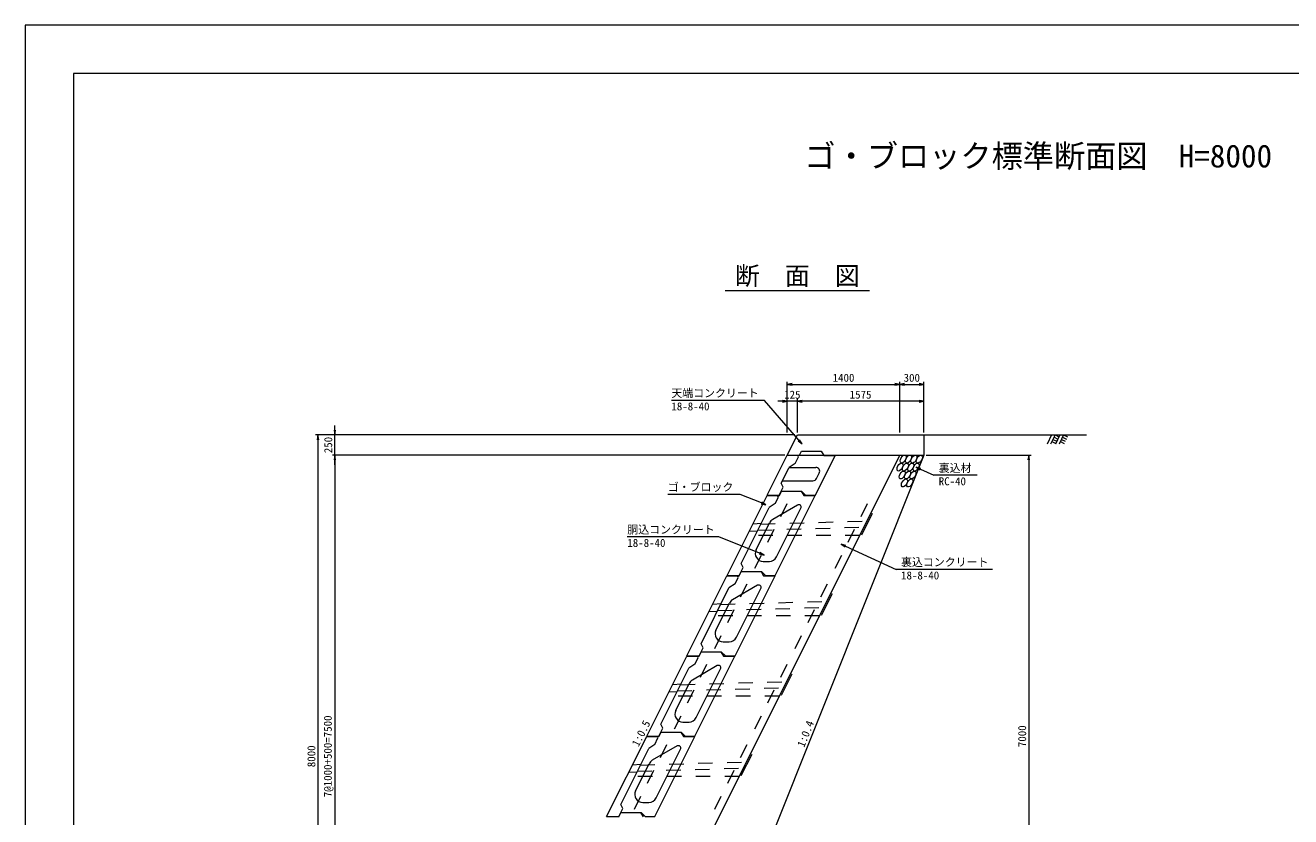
# Model space of a CAD drawing. Units: millimetres at full size, sheet at 1:30. Extents: x 0 to 25230, y 0 to 17820.
# Drawn here: x 0 to 15759, y 7968 to 17820 of the extents above; entities that cross this region are included whole.
import ezdxf
from ezdxf.enums import TextEntityAlignment as Align

# ---------------------------------------------------------------- set-up
doc = ezdxf.new("R2010")
doc.units = ezdxf.units.MM
doc.header["$LTSCALE"] = 30
doc.linetypes.add('DASHED_SPACED', pattern=[12, 6, -6])
for name, color, linetype, lineweight in [('D-STR-DIM', 7, 'Continuous', 13), ('D-STR-STRn', 1, 'Continuous', 13), ('D-STR-TXT', 7, 'Continuous', 13), ('D-TTL', 2, 'Continuous', 13), ('D-TTL-TXT', 7, 'Continuous', 13)]:
    doc.layers.add(name, color=color, linetype=linetype, lineweight=lineweight)
doc.styles.add('ＭＳ ゴシック', font='')
doc.styles.get('ＭＳ ゴシック').set_extended_font_data('MS Gothic')

# ---------------------------------------------------------------- blocks, each defined once
blk = doc.blocks.new('open_arrow')
at = {"color": 0, "linetype": 'Continuous', "lineweight": -2}
blk.add_lwpolyline([(7.5, 1.25), (0, 0), (7.5, -1.25)], dxfattribs=at)

msp = doc.modelspace()

# ---------------------------------------------------------------- linework, layer by layer
at = {"layer": 'D-STR-DIM'}
for p, q in [((9490, 12750), (9490, 13380)), ((9490, 13350), (10890, 13350)), ((10890, 12750), (10890, 13380)), ((10890, 12750), (10890, 13380)), ((10890, 13350), (11190, 13350)), ((11190, 12750), (11190, 13380)), ((9735, 13140), (9370, 13140)), ((9490, 12750), (9490, 13170)), ((9615, 12750), (9615, 13170)), ((9615, 12750), (9615, 13170)), ((11190, 13140), (9615, 13140)), ((11190, 12750), (11190, 13170)), ((3855, 12350), (3855, 12840)), ((9585, 12720), (3615, 12720)), ((3645, 12720), (3645, 4720)), ((9585, 12720), (3825, 12720)), ((9460, 12470), (3825, 12470)), ((9460, 12470), (3825, 12470)), ((3855, 12470), (3855, 4970)), ((11220, 12470), (12526.79, 12470)), ((12496.79, 12470), (12496.79, 5470))]:
    msp.add_line(p, q, dxfattribs=at)
at = {"layer": 'D-STR-STRn'}
for p, q in [((9488.5, 12467), (9615, 12720)), ((9615, 12720), (13215, 12720)), ((9615, 12720), (10015, 12720)), ((11190, 12720), (11190, 12470)), ((12779.17, 12720), (12724.09, 12604.79)), ((12824.17, 12720), (12769.09, 12604.79)), ((12785.35, 12638.8), (12834.19, 12615.45)), ((12798.29, 12665.87), (12847.13, 12642.52)), ((12811.23, 12692.93), (12860.07, 12669.59)), ((12824.17, 12720), (12873.01, 12696.65)), ((12884.17, 12720), (12829.09, 12604.79)), ((12929.17, 12720), (12874.09, 12604.79)), ((12890.35, 12638.8), (12939.19, 12615.45)), ((12903.29, 12665.87), (12952.13, 12642.52)), ((12916.23, 12692.93), (12965.07, 12669.59)), ((12929.17, 12720), (12978.01, 12696.65)), ((7140, 4970), (10890, 12470)), ((11190, 12470), (8390, 5470)), ((9240, 11970), (9488.5, 12467)), ((9488.5, 12467), (9640.5, 12467)), ((9490, 12470), (10890, 12470)), ((9629, 12448), (9619.5, 12467)), ((9640.5, 12467), (9667, 12520)), ((9667, 12520), (9913, 12520)), ((9840, 11970), (10087.5, 12465)), ((9913, 12520), (9945, 12465)), ((9945, 12465), (10087.5, 12465)), ((10087.5, 12465), (10090, 12470)), ((10890, 12470), (11190, 12470)), ((9415, 12120), (9513.5, 12317)), ((9588.5, 12367), (9513.5, 12317)), ((9513.5, 12317), (9843.16, 12317)), ((9588.5, 12367), (9629, 12448)), ((9430, 12150), (9809.66, 12150)), ((9854.38, 12177.64), (9887.88, 12244.64)), ((9390, 11970), (9440, 12070)), ((9390.5, 11967), (9417, 12020)), ((9440, 12070), (9415, 12120)), ((9415, 12020), (9668, 12020)), ((9417, 12020), (9663, 12020)), ((9663, 12020), (9695, 11965)), ((9668, 12020), (9718, 11970)), ((8740, 10970), (9238.5, 11967)), ((9238.5, 11967), (9390.5, 11967)), ((9240, 11970), (9390, 11970)), ((9338.5, 11867), (9263.5, 11817)), ((9617.75, 11848.55), (9308.51, 11670.02)), ((9338.5, 11867), (9379, 11948)), ((9340, 10970), (9837.5, 11965)), ((9379, 11948), (9369.5, 11967)), ((9695, 11965), (9837.5, 11965)), ((9718, 11970), (9840, 11970)), ((8915, 11120), (9263.5, 11817)), ((9355.64, 11201.28), (9659.58, 11809.16)), ((9100.36, 11290.72), (9269.07, 11628.14)), ((8890, 10970), (8940, 11070)), ((8940, 11070), (8915, 11120)), ((9189.8, 11146), (9266.2, 11146)), ((8240, 9970), (8738.5, 10967)), ((8738.5, 10967), (8890.5, 10967)), ((8740, 10970), (8890, 10970)), ((8838.5, 10867), (8879, 10948)), ((8840, 9970), (9337.5, 10965)), ((8879, 10948), (8869.5, 10967)), ((8890.5, 10967), (8917, 11020)), ((8915, 11020), (9168, 11020)), ((8917, 11020), (9163, 11020)), ((9163, 11020), (9195, 10965)), ((9168, 11020), (9218, 10970)), ((9195, 10965), (9337.5, 10965)), ((9218, 10970), (9340, 10970)), ((8415, 10120), (8763.5, 10817)), ((8838.5, 10867), (8763.5, 10817)), ((9117.75, 10848.55), (8808.51, 10670.02)), ((8855.64, 10201.28), (9159.58, 10809.16)), ((8600.36, 10290.72), (8769.07, 10628.14)), ((8440, 10070), (8415, 10120)), ((8689.8, 10146), (8766.2, 10146)), ((7740, 8970), (8238.5, 9967)), ((8238.5, 9967), (8390.5, 9967)), ((8240, 9970), (8390, 9970)), ((8338.5, 9867), (8379, 9948)), ((8340, 8970), (8837.5, 9965)), ((8379, 9948), (8369.5, 9967)), ((8390, 9970), (8440, 10070)), ((8390.5, 9967), (8417, 10020)), ((8415, 10020), (8668, 10020)), ((8417, 10020), (8663, 10020)), ((8663, 10020), (8695, 9965)), ((8668, 10020), (8718, 9970)), ((8695, 9965), (8837.5, 9965)), ((8718, 9970), (8840, 9970)), ((7915, 9120), (8263.5, 9817)), ((8338.5, 9867), (8263.5, 9817)), ((8617.75, 9848.55), (8308.51, 9670.02)), ((8355.64, 9201.28), (8659.58, 9809.16)), ((8100.36, 9290.72), (8269.07, 9628.14)), ((8189.8, 9146), (8266.2, 9146)), ((7890, 8970), (7940, 9070)), ((7890.5, 8967), (7917, 9020)), ((7940, 9070), (7915, 9120)), ((7915, 9020), (8168, 9020)), ((7917, 9020), (8163, 9020)), ((8163, 9020), (8195, 8965)), ((8168, 9020), (8218, 8970)), ((7240, 7970), (7738.5, 8967)), ((7738.5, 8967), (7890.5, 8967)), ((7740, 8970), (7890, 8970)), ((7838.5, 8867), (7763.5, 8817)), ((8117.75, 8848.55), (7808.51, 8670.02)), ((7838.5, 8867), (7879, 8948)), ((7840, 7970), (8337.5, 8965)), ((7879, 8948), (7869.5, 8967)), ((8195, 8965), (8337.5, 8965)), ((8218, 8970), (8340, 8970)), ((7415, 8120), (7763.5, 8817)), ((7855.64, 8201.28), (8159.58, 8809.16)), ((7600.36, 8290.72), (7769.07, 8628.14)), ((7390, 7970), (7440, 8070)), ((7440, 8070), (7415, 8120)), ((7689.8, 8146), (7766.2, 8146)), ((7240, 7970), (7390, 7970)), ((7390.5, 7967), (7417, 8020)), ((7415, 8020), (7668, 8020)), ((7417, 8020), (7663, 8020)), ((7663, 8020), (7695, 7965)), ((7668, 8020), (7718, 7970)), ((7718, 7970), (7840, 7970))]:
    msp.add_line(p, q, dxfattribs=at)
at = {"layer": 'D-STR-STRn', "linetype": 'DASHED_SPACED'}
for p, q in [((9086.52, 11063.04), (9493.48, 11876.96)), ((10086.52, 11063.04), (10493.48, 11876.96)), ((9017.66, 11525.31), (9116.54, 11523.07)), ((9062.34, 11614.69), (9166.51, 11623.02)), ((10390, 11470), (8990, 11470)), ((8586.52, 10063.04), (8993.48, 10876.96)), ((9586.52, 10063.04), (9993.48, 10876.96)), ((8562.34, 10614.69), (8666.51, 10623.02)), ((9890, 10470), (8490, 10470)), ((8517.66, 10525.31), (8616.54, 10523.07)), ((8086.52, 9063.04), (8493.48, 9876.96)), ((9086.52, 9063.04), (9493.48, 9876.96)), ((8062.35, 9614.69), (8166.51, 9623.02)), ((9390, 9470), (7990, 9470)), ((8017.65, 9525.31), (8116.54, 9523.07)), ((7586.52, 8063.04), (7993.48, 8876.96)), ((8586.52, 8063.04), (8993.48, 8876.96)), ((7517.65, 8525.31), (7616.54, 8523.07)), ((7562.35, 8614.69), (7666.51, 8623.02)), ((8890, 8470), (7490, 8470))]:
    msp.add_line(p, q, dxfattribs=at)
at = {"layer": 'D-STR-STRn', "color": 2}
for p, q in [((10416.94, 11479.16), (10551.1, 11747.48)), ((9916.94, 10479.16), (10051.1, 10747.48)), ((9416.94, 9479.16), (9551.1, 9747.48)), ((8916.94, 8479.16), (9051.1, 8747.48))]:
    msp.add_line(p, q, dxfattribs=at)
at = {"layer": 'D-STR-STRn', "color": 2, "linetype": 'DASHED_SPACED'}
for p, q in [((9122.48, 11534.96), (10442.28, 11574.55)), ((9160.57, 11611.13), (10480.36, 11650.73)), ((8622.48, 10534.96), (9942.28, 10574.55)), ((8660.57, 10611.13), (9980.36, 10650.73)), ((8160.57, 9611.13), (9480.36, 9650.73)), ((8122.48, 9534.96), (9442.28, 9574.55)), ((7622.48, 8534.96), (8942.28, 8574.55)), ((7660.57, 8611.13), (8980.36, 8650.73))]:
    msp.add_line(p, q, dxfattribs=at)
at = {"layer": 'D-STR-STRn'}
for centre, radius, start, end in [((9843.16, 12267), 50, 333.43495, 90), ((9809.66, 12200), 50, 270, 333.43495), ((9632.75, 11822.57), 30, 333.43495, 120), ((9358.51, 11583.41), 100, 120, 153.43495), ((9189.8, 11246), 100, 153.43495, 270), ((9266.2, 11246), 100, 270, 333.43495), ((9132.75, 10822.57), 30, 333.43495, 120), ((8858.51, 10583.41), 100, 120, 153.43495), ((8689.8, 10246), 100, 153.43495, 270), ((8766.2, 10246), 100, 270, 333.43495), ((8632.75, 9822.57), 30, 333.43495, 120), ((8358.51, 9583.41), 100, 120, 153.43495), ((8189.8, 9246), 100, 153.43495, 270), ((8266.2, 9246), 100, 270, 333.43495), ((8132.75, 8822.57), 30, 333.43495, 120), ((7858.51, 8583.41), 100, 120, 153.43495), ((7689.8, 8246), 100, 153.43495, 270), ((7766.2, 8246), 100, 270, 333.43495)]:
    msp.add_arc(centre, radius, start, end, dxfattribs=at)
at = {"layer": 'D-STR-STRn', "color": 2}
for centre in [(10933, 12420), (11000, 12420), (11067, 12420), (11134, 12420), (10893.4, 12321), (10960.4, 12321), (11027.4, 12321), (11094.4, 12321), (10920.8, 12222), (10948.2, 12123), (10987.8, 12222), (11015.2, 12123), (11054.8, 12222)]:
    msp.add_ellipse(centre, major_axis=(-27.22, -47.15), ratio=0.545455, dxfattribs=at)
at = {"layer": 'D-STR-TXT'}
for p, q in [((9205.94, 13150.67), (8045.94, 13150.67)), ((11855.47, 12218.22), (11315.47, 12218.22)), ((8901.91, 11980.12), (8001.91, 11980.12)), ((8637.39, 11451.13), (7497.39, 11451.13)), ((12046.61, 11046.08), (10846.61, 11046.08))]:
    msp.add_line(p, q, dxfattribs=at)
for points in [[(9673.57, 12608.5), (9634.38, 12653.94), (9205.94, 13150.67)], [(11092.67, 12320.59), (11147.19, 12295.54), (11315.47, 12218.22)], [(9222.98, 11851.64), (9167.28, 11873.93), (8901.91, 11980.12)], [(9200.41, 11225.83), (9144.7, 11248.12), (8637.39, 11451.13)], [(10161.55, 11360.84), (10216.07, 11335.79), (10846.61, 11046.08)]]:
    msp.add_lwpolyline(points, dxfattribs=at)
at = {"layer": 'D-TTL'}
for points in [[(0, 0), (25230, 0), (25230, 17820), (0, 17820)], [(600, 600), (24630, 600), (24630, 17220), (600, 17220)]]:
    msp.add_lwpolyline(points, close=True, dxfattribs=at)
at = {"layer": 'D-TTL-TXT'}
msp.add_line((8715, 14520), (10515, 14520), dxfattribs=at)

# ---------------------------------------------------------------- block references
at = {"layer": 'D-STR-DIM', "xscale": 8, "yscale": 8}
for p in [(9490, 13350), (10890, 13350), (9615, 13140), (9615, 13140)]:
    msp.add_blockref('open_arrow', p, dxfattribs=at)
for p, rotation in [((10890, 13350), 180), ((11190, 13350), 180), ((9490, 13140), 180), ((11190, 13140), 180), ((3855, 12720), 90), ((3645, 12720), 270), ((3855, 12470), 270), ((3855, 12470), 270), ((12496.79, 12470), 270)]:
    msp.add_blockref('open_arrow', p, dxfattribs=dict(at, rotation=rotation))
at = {"layer": 'D-STR-TXT', "xscale": 8, "yscale": 8}
for p, rotation in [((9673.57, 12608.5), 130.8), ((11092.67, 12320.59), 335.3), ((9222.98, 11851.64), 158.2), ((10161.55, 11360.84), 335.3), ((9200.41, 11225.83), 158.2)]:
    msp.add_blockref('open_arrow', p, dxfattribs=dict(at, rotation=rotation))

# ---------------------------------------------------------------- texts
at = {"layer": 'D-STR-DIM', "style": 'ＭＳ ゴシック'}
for s, p in [('1400', (10190, 13432.5)), ('300', (11040, 13432.5)), ('125', (9552.5, 13222.5)), ('1575', (10402.5, 13222.5))]:
    msp.add_text(s, height=99.69, dxfattribs=at).set_placement(p, align=Align.MIDDLE_CENTER)
for s, p in [('250', (3772.5, 12595)), ('7@1000+500=7500', (3766.9, 8720)), ('7000', (12414.29, 8970)), ('8000', (3562.5, 8720))]:
    msp.add_text(s, height=99.69, rotation=90, dxfattribs=at).set_placement(p, align=Align.MIDDLE_CENTER)
at = {"layer": 'D-STR-TXT', "style": 'ＭＳ ゴシック'}
for s, p in [('天端コンクリート', (8045.94, 13161.55)), ('18-8-40', (8045.94, 12996.55)), ('裏込材', (11375.47, 12229.1)), ('ゴ・ブロック', (8001.91, 11991)), ('RC-40', (11375.47, 12064.1)), ('胴込コンクリート', (7497.39, 11462.01)), ('18-8-40', (7497.39, 11297.01)), ('裏込コンクリート', (10906.61, 11056.96)), ('18-8-40', (10906.61, 10891.96))]:
    msp.add_text(s, height=99.69, dxfattribs=at).set_placement(p, align=Align.BOTTOM_LEFT)
for s, rotation, p in [('1:0.5', 63.435, (7740, 8970)), ('1:0.4', 68.199, (9790, 8970))]:
    msp.add_text(s, height=99.69, rotation=rotation, dxfattribs=at).set_placement(p, align=Align.BOTTOM_CENTER)
at = {"layer": 'D-TTL-TXT', "style": 'ＭＳ ゴシック'}
for s, height, p in [('ゴ・ブロック標準断面図\u3000H=8000', 284.8, (12615, 15965.38)), ('断\u3000面\u3000図', 227.9, (9615, 14520))]:
    msp.add_text(s, height=height, dxfattribs=at).set_placement(p, align=Align.BOTTOM_CENTER)

doc.saveas('drawing.dxf')
